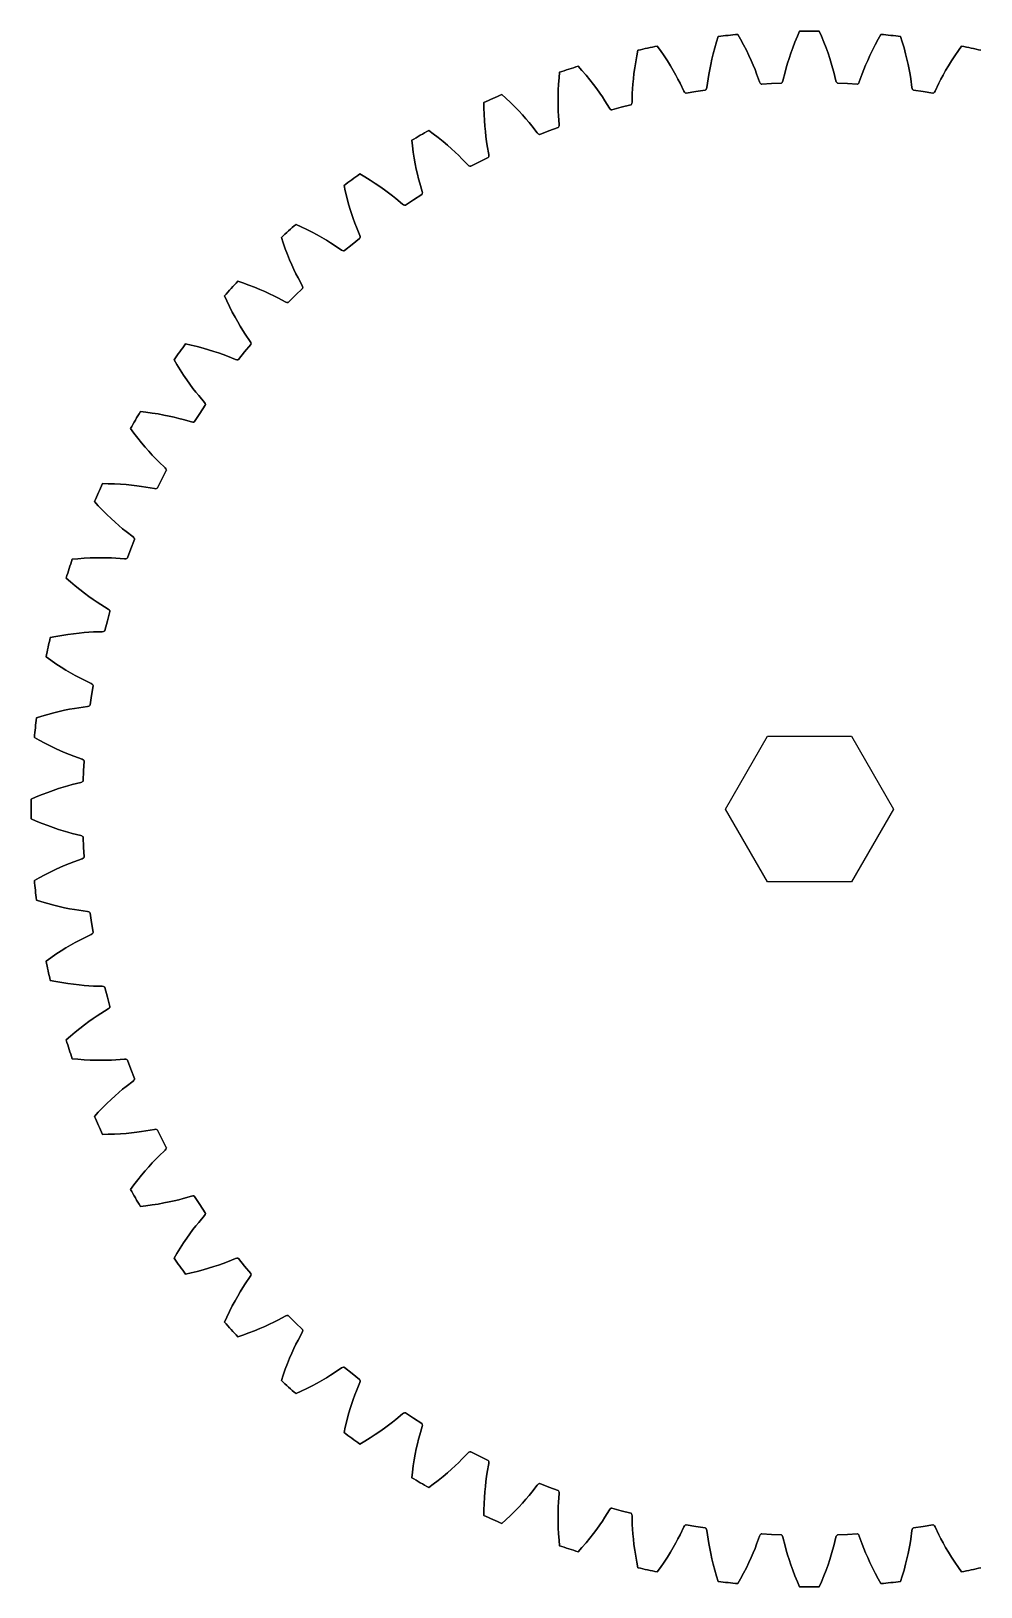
# Model space of a CAD drawing. Header units: millimetres. Extents: x 6 to 165, y 3 to 136.
# Drawn here: x 6.4 to 44.2, y 3.4 to 65.4 of the extents above; entities that cross this region are included whole.
import ezdxf

# ---------------------------------------------------------------- set-up
doc = ezdxf.new("R2010")
doc.units = ezdxf.units.MM
doc.layers.add('layer3', color=7, linetype='Continuous')

msp = doc.modelspace()

# ---------------------------------------------------------------- linework, layer by layer
at = {"color": 1}
msp.add_lwpolyline([(35.699, 31.452), (34.026, 34.35), (35.699, 37.249), (39.045, 37.249), (40.719, 34.35), (39.045, 31.452)], close=True, dxfattribs=at)
at = {"layer": 'layer3', "color": 1}
for points in [[(31.44, 64.572), (31.312, 64.752), (31.44, 64.572), (31.582, 64.363), (31.714, 64.16), (31.835, 63.966), (31.945, 63.78), (32.046, 63.601), (32.136, 63.433), (32.218, 63.273), (32.37, 62.957), (32.396, 62.918), (32.421, 62.893), (32.445, 62.881), (32.462, 62.881), (32.843, 62.944), (33.226, 63.002), (33.242, 63.007), (33.261, 63.026), (33.277, 63.057), (33.29, 63.102), (33.337, 63.451), (33.365, 63.628), (33.399, 63.816), (33.44, 64.017), (33.487, 64.228), (33.542, 64.449), (33.605, 64.683), (33.675, 64.926), (33.741, 65.137), (33.675, 64.926), (33.605, 64.683), (33.542, 64.449), (33.487, 64.228), (33.44, 64.017), (33.399, 63.816), (33.365, 63.628), (33.337, 63.451), (33.29, 63.102), (33.277, 63.057), (33.261, 63.026), (33.242, 63.007), (33.226, 63.002), (32.843, 62.944), (32.462, 62.881), (32.445, 62.881), (32.421, 62.893), (32.396, 62.918), (32.37, 62.957), (32.218, 63.273), (32.136, 63.433), (32.046, 63.601), (31.945, 63.78), (31.835, 63.966), (31.714, 64.16), (31.582, 64.363)], [(34.631, 65.026), (34.523, 65.219), (34.631, 65.026), (34.751, 64.803), (34.861, 64.588), (34.961, 64.383), (35.051, 64.186), (35.133, 63.998), (35.205, 63.821), (35.269, 63.654), (35.387, 63.323), (35.409, 63.282), (35.432, 63.254), (35.454, 63.24), (35.471, 63.238), (35.857, 63.261), (36.243, 63.279), (36.26, 63.282), (36.281, 63.298), (36.3, 63.328), (36.318, 63.372), (36.401, 63.713), (36.447, 63.886), (36.501, 64.069), (36.562, 64.265), (36.631, 64.47), (36.709, 64.685), (36.796, 64.911), (36.892, 65.145), (36.979, 65.348), (36.892, 65.145), (36.796, 64.911), (36.709, 64.685), (36.631, 64.47), (36.562, 64.265), (36.501, 64.069), (36.447, 63.886), (36.401, 63.713), (36.318, 63.372), (36.3, 63.328), (36.281, 63.298), (36.26, 63.282), (36.243, 63.279), (35.857, 63.261), (35.471, 63.238), (35.454, 63.24), (35.432, 63.254), (35.409, 63.282), (35.387, 63.323), (35.269, 63.654), (35.205, 63.821), (35.133, 63.998), (35.051, 64.186), (34.961, 64.383), (34.861, 64.588), (34.751, 64.803)], [(37.853, 65.145), (37.765, 65.348), (37.853, 65.145), (37.949, 64.911), (38.036, 64.685), (38.113, 64.47), (38.182, 64.265), (38.244, 64.069), (38.297, 63.886), (38.344, 63.713), (38.427, 63.372), (38.444, 63.328), (38.464, 63.298), (38.485, 63.282), (38.501, 63.279), (38.887, 63.261), (39.273, 63.238), (39.29, 63.24), (39.313, 63.254), (39.335, 63.282), (39.357, 63.323), (39.475, 63.654), (39.54, 63.821), (39.612, 63.998), (39.693, 64.186), (39.784, 64.383), (39.883, 64.588), (39.993, 64.803), (40.113, 65.026), (40.222, 65.219), (40.113, 65.026), (39.993, 64.803), (39.883, 64.588), (39.784, 64.383), (39.693, 64.186), (39.612, 63.998), (39.54, 63.821), (39.475, 63.654), (39.357, 63.323), (39.335, 63.282), (39.313, 63.254), (39.29, 63.24), (39.273, 63.238), (38.887, 63.261), (38.501, 63.279), (38.485, 63.282), (38.464, 63.298), (38.444, 63.328), (38.427, 63.372), (38.344, 63.713), (38.297, 63.886), (38.244, 64.069), (38.182, 64.265), (38.113, 64.47), (38.036, 64.685), (37.949, 64.911)], [(41.069, 64.926), (41.003, 65.137), (41.069, 64.926), (41.14, 64.683), (41.203, 64.449), (41.257, 64.228), (41.305, 64.017), (41.346, 63.816), (41.38, 63.628), (41.408, 63.451), (41.454, 63.102), (41.467, 63.057), (41.484, 63.026), (41.503, 63.007), (41.519, 63.002), (41.901, 62.944), (42.283, 62.881), (42.299, 62.881), (42.323, 62.893), (42.349, 62.918), (42.375, 62.957), (42.527, 63.273), (42.608, 63.433), (42.699, 63.601), (42.799, 63.78), (42.91, 63.966), (43.03, 64.16), (43.162, 64.363), (43.305, 64.572), (43.433, 64.752), (43.305, 64.572), (43.162, 64.363), (43.03, 64.16), (42.91, 63.966), (42.799, 63.78), (42.699, 63.601), (42.608, 63.433), (42.527, 63.273), (42.375, 62.957), (42.349, 62.918), (42.323, 62.893), (42.299, 62.881), (42.283, 62.881), (41.901, 62.944), (41.519, 63.002), (41.503, 63.007), (41.484, 63.026), (41.467, 63.057), (41.454, 63.102), (41.408, 63.451), (41.38, 63.628), (41.346, 63.816), (41.305, 64.017), (41.257, 64.228), (41.203, 64.449), (41.14, 64.683)], [(28.313, 63.786), (28.167, 63.952), (28.313, 63.786), (28.477, 63.593), (28.629, 63.405), (28.769, 63.225), (28.899, 63.051), (29.018, 62.884), (29.125, 62.726), (29.223, 62.576), (29.407, 62.277), (29.437, 62.241), (29.465, 62.219), (29.49, 62.21), (29.507, 62.212), (29.879, 62.314), (30.254, 62.412), (30.269, 62.418), (30.286, 62.439), (30.299, 62.472), (30.307, 62.518), (30.317, 62.869), (30.327, 63.048), (30.341, 63.239), (30.36, 63.443), (30.385, 63.658), (30.416, 63.884), (30.455, 64.123), (30.5, 64.372), (30.543, 64.589), (30.5, 64.372), (30.455, 64.123), (30.416, 63.884), (30.385, 63.658), (30.36, 63.443), (30.341, 63.239), (30.327, 63.048), (30.317, 62.869), (30.307, 62.518), (30.299, 62.472), (30.286, 62.439), (30.269, 62.418), (30.254, 62.412), (29.879, 62.314), (29.507, 62.212), (29.49, 62.21), (29.465, 62.219), (29.437, 62.241), (29.407, 62.277), (29.223, 62.576), (29.125, 62.726), (29.018, 62.884), (28.899, 63.051), (28.769, 63.225), (28.629, 63.405), (28.477, 63.593)], [(25.286, 62.678), (25.123, 62.828), (25.286, 62.678), (25.469, 62.503), (25.64, 62.332), (25.798, 62.168), (25.945, 62.008), (26.081, 61.855), (26.204, 61.709), (26.317, 61.57), (26.532, 61.291), (26.565, 61.259), (26.595, 61.24), (26.621, 61.233), (26.637, 61.237), (26.997, 61.378), (27.359, 61.514), (27.374, 61.522), (27.389, 61.544), (27.398, 61.579), (27.401, 61.625), (27.375, 61.976), (27.365, 62.155), (27.36, 62.346), (27.358, 62.551), (27.36, 62.767), (27.368, 62.995), (27.38, 63.237), (27.399, 63.489), (27.42, 63.709), (27.399, 63.489), (27.38, 63.237), (27.368, 62.995), (27.36, 62.767), (27.358, 62.551), (27.36, 62.346), (27.365, 62.155), (27.375, 61.976), (27.401, 61.625), (27.398, 61.579), (27.389, 61.544), (27.374, 61.522), (27.359, 61.514), (26.997, 61.378), (26.637, 61.237), (26.621, 61.233), (26.595, 61.24), (26.565, 61.259), (26.532, 61.291), (26.317, 61.57), (26.204, 61.709), (26.081, 61.855), (25.945, 62.008), (25.798, 62.168), (25.64, 62.332), (25.469, 62.503)], [(22.391, 61.26), (22.214, 61.392), (22.391, 61.26), (22.591, 61.105), (22.78, 60.953), (22.954, 60.805), (23.116, 60.662), (23.268, 60.524), (23.406, 60.392), (23.532, 60.265), (23.775, 60.011), (23.812, 59.982), (23.844, 59.966), (23.87, 59.962), (23.886, 59.967), (24.229, 60.145), (24.575, 60.318), (24.588, 60.328), (24.601, 60.352), (24.607, 60.387), (24.605, 60.434), (24.542, 60.779), (24.514, 60.956), (24.488, 61.146), (24.465, 61.349), (24.445, 61.565), (24.428, 61.793), (24.416, 62.034), (24.408, 62.287), (24.406, 62.508), (24.408, 62.287), (24.416, 62.034), (24.428, 61.793), (24.445, 61.565), (24.465, 61.349), (24.488, 61.146), (24.514, 60.956), (24.542, 60.779), (24.605, 60.434), (24.607, 60.387), (24.601, 60.352), (24.588, 60.328), (24.575, 60.318), (24.229, 60.145), (23.886, 59.967), (23.87, 59.962), (23.844, 59.966), (23.812, 59.982), (23.775, 60.011), (23.532, 60.265), (23.406, 60.392), (23.268, 60.524), (23.116, 60.662), (22.954, 60.805), (22.78, 60.953), (22.591, 61.105)], [(19.66, 59.546), (19.47, 59.659), (19.66, 59.546), (19.876, 59.413), (20.079, 59.281), (20.268, 59.153), (20.444, 59.028), (20.609, 58.906), (20.76, 58.789), (20.899, 58.676), (21.167, 58.449), (21.207, 58.424), (21.24, 58.411), (21.267, 58.41), (21.282, 58.417), (21.605, 58.63), (21.931, 58.839), (21.943, 58.85), (21.953, 58.874), (21.955, 58.91), (21.949, 58.956), (21.849, 59.293), (21.803, 59.467), (21.758, 59.652), (21.713, 59.852), (21.671, 60.065), (21.631, 60.289), (21.593, 60.528), (21.559, 60.779), (21.533, 60.999), (21.559, 60.779), (21.593, 60.528), (21.631, 60.289), (21.671, 60.065), (21.713, 59.852), (21.758, 59.652), (21.803, 59.467), (21.849, 59.293), (21.949, 58.956), (21.955, 58.91), (21.953, 58.874), (21.943, 58.85), (21.931, 58.839), (21.605, 58.63), (21.282, 58.417), (21.267, 58.41), (21.24, 58.411), (21.207, 58.424), (21.167, 58.449), (20.899, 58.676), (20.76, 58.789), (20.609, 58.906), (20.444, 59.028), (20.268, 59.153), (20.079, 59.281), (19.876, 59.413)], [(17.124, 57.557), (16.923, 57.649), (17.124, 57.557), (17.352, 57.447), (17.568, 57.337), (17.769, 57.23), (17.957, 57.124), (18.134, 57.019), (18.297, 56.919), (18.447, 56.821), (18.737, 56.623), (18.779, 56.602), (18.814, 56.593), (18.84, 56.595), (18.854, 56.604), (19.153, 56.849), (19.456, 57.09), (19.467, 57.103), (19.474, 57.128), (19.472, 57.164), (19.461, 57.209), (19.327, 57.534), (19.263, 57.702), (19.199, 57.881), (19.133, 58.076), (19.069, 58.283), (19.005, 58.502), (18.943, 58.735), (18.883, 58.981), (18.835, 59.197), (18.883, 58.981), (18.943, 58.735), (19.005, 58.502), (19.069, 58.283), (19.133, 58.076), (19.199, 57.881), (19.263, 57.702), (19.327, 57.534), (19.461, 57.209), (19.472, 57.164), (19.474, 57.128), (19.467, 57.103), (19.456, 57.09), (19.153, 56.849), (18.854, 56.604), (18.84, 56.595), (18.814, 56.593), (18.779, 56.602), (18.737, 56.623), (18.447, 56.821), (18.297, 56.919), (18.134, 57.019), (17.957, 57.124), (17.769, 57.23), (17.568, 57.337), (17.352, 57.447)], [(17.177, 55.093), (16.901, 54.821), (17.177, 55.093), (17.187, 55.106), (17.191, 55.133), (17.186, 55.168), (17.17, 55.212), (17.003, 55.521), (16.922, 55.681), (16.839, 55.853), (16.753, 56.039), (16.668, 56.238), (16.582, 56.449), (16.495, 56.675), (16.41, 56.914), (16.339, 57.123), (16.41, 56.914), (16.495, 56.675), (16.582, 56.449), (16.668, 56.238), (16.753, 56.039), (16.839, 55.853), (16.922, 55.681), (17.003, 55.521), (17.17, 55.212), (17.186, 55.168), (17.191, 55.133), (17.187, 55.106)], [(14.809, 55.313), (14.599, 55.384), (14.809, 55.313), (15.047, 55.228), (15.273, 55.141), (15.485, 55.055), (15.683, 54.969), (15.87, 54.884), (16.042, 54.801), (16.202, 54.72), (16.511, 54.553), (16.555, 54.537), (16.59, 54.531), (16.616, 54.536), (16.63, 54.546), (16.901, 54.821), (16.63, 54.546), (16.616, 54.536), (16.59, 54.531), (16.555, 54.537), (16.511, 54.553), (16.202, 54.72), (16.042, 54.801), (15.87, 54.884), (15.683, 54.969), (15.485, 55.055), (15.273, 55.141), (15.047, 55.228)], [(12.741, 52.84), (12.526, 52.888), (12.741, 52.84), (12.987, 52.78), (13.221, 52.717), (13.44, 52.654), (13.647, 52.589), (13.841, 52.524), (14.021, 52.46), (14.189, 52.395), (14.513, 52.262), (14.559, 52.25), (14.595, 52.249), (14.62, 52.256), (14.632, 52.267), (14.874, 52.569), (15.119, 52.868), (15.128, 52.883), (15.13, 52.909), (15.12, 52.944), (15.1, 52.986), (14.901, 53.276), (14.804, 53.426), (14.703, 53.589), (14.599, 53.765), (14.493, 53.954), (14.386, 54.155), (14.276, 54.371), (14.166, 54.599), (14.074, 54.8), (14.166, 54.599), (14.276, 54.371), (14.386, 54.155), (14.493, 53.954), (14.599, 53.765), (14.703, 53.589), (14.804, 53.426), (14.901, 53.276), (15.1, 52.986), (15.12, 52.944), (15.13, 52.909), (15.128, 52.883), (15.119, 52.868), (14.874, 52.569), (14.632, 52.267), (14.62, 52.256), (14.595, 52.249), (14.559, 52.25), (14.513, 52.262), (14.189, 52.395), (14.021, 52.46), (13.841, 52.524), (13.647, 52.589), (13.44, 52.654), (13.221, 52.717), (12.987, 52.78)], [(10.944, 50.164), (10.724, 50.189), (10.944, 50.164), (11.195, 50.13), (11.434, 50.092), (11.658, 50.052), (11.87, 50.009), (12.071, 49.965), (12.256, 49.919), (12.429, 49.873), (12.766, 49.774), (12.813, 49.768), (12.848, 49.77), (12.873, 49.78), (12.884, 49.792), (13.093, 50.118), (13.305, 50.441), (13.312, 50.456), (13.311, 50.483), (13.299, 50.516), (13.274, 50.556), (13.046, 50.823), (12.934, 50.963), (12.817, 51.114), (12.695, 51.279), (12.569, 51.455), (12.441, 51.644), (12.31, 51.847), (12.177, 52.062), (12.064, 52.253), (12.177, 52.062), (12.31, 51.847), (12.441, 51.644), (12.569, 51.455), (12.695, 51.279), (12.817, 51.114), (12.934, 50.963), (13.046, 50.823), (13.274, 50.556), (13.299, 50.516), (13.311, 50.483), (13.312, 50.456), (13.305, 50.441), (13.093, 50.118), (12.884, 49.792), (12.873, 49.78), (12.848, 49.77), (12.813, 49.768), (12.766, 49.774), (12.429, 49.873), (12.256, 49.919), (12.071, 49.965), (11.87, 50.009), (11.658, 50.052), (11.434, 50.092), (11.195, 50.13)], [(9.436, 47.315), (9.214, 47.317), (9.436, 47.315), (9.689, 47.307), (9.93, 47.295), (10.158, 47.278), (10.373, 47.258), (10.577, 47.235), (10.766, 47.209), (10.943, 47.181), (11.289, 47.118), (11.336, 47.116), (11.371, 47.122), (11.395, 47.134), (11.404, 47.148), (11.578, 47.494), (11.755, 47.837), (11.761, 47.853), (11.757, 47.879), (11.741, 47.911), (11.712, 47.948), (11.458, 48.19), (11.331, 48.317), (11.199, 48.455), (11.06, 48.606), (10.917, 48.769), (10.77, 48.943), (10.618, 49.131), (10.463, 49.332), (10.331, 49.509), (10.463, 49.332), (10.618, 49.131), (10.77, 48.943), (10.917, 48.769), (11.06, 48.606), (11.199, 48.455), (11.331, 48.317), (11.458, 48.19), (11.712, 47.948), (11.741, 47.911), (11.757, 47.879), (11.761, 47.853), (11.755, 47.837), (11.578, 47.494), (11.404, 47.148), (11.395, 47.134), (11.371, 47.122), (11.336, 47.116), (11.289, 47.118), (10.943, 47.181), (10.766, 47.209), (10.577, 47.235), (10.373, 47.258), (10.158, 47.278), (9.93, 47.295), (9.689, 47.307)], [(8.233, 44.324), (8.013, 44.303), (8.233, 44.324), (8.486, 44.342), (8.728, 44.355), (8.955, 44.363), (9.172, 44.365), (9.377, 44.363), (9.568, 44.357), (9.747, 44.348), (10.097, 44.321), (10.144, 44.325), (10.179, 44.334), (10.201, 44.349), (10.209, 44.363), (10.345, 44.725), (10.486, 45.085), (10.49, 45.102), (10.483, 45.128), (10.464, 45.158), (10.431, 45.191), (10.153, 45.406), (10.014, 45.519), (9.868, 45.642), (9.714, 45.778), (9.555, 45.925), (9.391, 46.083), (9.22, 46.254), (9.045, 46.437), (8.895, 46.599), (9.045, 46.437), (9.22, 46.254), (9.391, 46.083), (9.555, 45.925), (9.714, 45.778), (9.868, 45.642), (10.014, 45.519), (10.153, 45.406), (10.431, 45.191), (10.464, 45.158), (10.483, 45.128), (10.49, 45.102), (10.486, 45.085), (10.345, 44.725), (10.209, 44.363), (10.201, 44.349), (10.179, 44.334), (10.144, 44.325), (10.097, 44.321), (9.747, 44.348), (9.568, 44.357), (9.377, 44.363), (9.172, 44.365), (8.955, 44.363), (8.728, 44.355), (8.486, 44.342)], [(7.351, 41.223), (7.134, 41.179), (7.351, 41.223), (7.6, 41.268), (7.839, 41.306), (8.065, 41.337), (8.28, 41.363), (8.484, 41.382), (8.674, 41.396), (8.853, 41.406), (9.205, 41.416), (9.251, 41.424), (9.284, 41.437), (9.304, 41.454), (9.311, 41.469), (9.409, 41.843), (9.511, 42.216), (9.513, 42.233), (9.504, 42.258), (9.482, 42.286), (9.446, 42.316), (9.147, 42.5), (8.996, 42.598), (8.838, 42.705), (8.671, 42.824), (8.498, 42.953), (8.318, 43.093), (8.13, 43.246), (7.936, 43.409), (7.77, 43.556), (7.936, 43.409), (8.13, 43.246), (8.318, 43.093), (8.498, 42.953), (8.671, 42.824), (8.838, 42.705), (8.996, 42.598), (9.147, 42.5), (9.446, 42.316), (9.482, 42.286), (9.504, 42.258), (9.513, 42.233), (9.511, 42.216), (9.409, 41.843), (9.311, 41.469), (9.304, 41.454), (9.284, 41.437), (9.251, 41.424), (9.205, 41.416), (8.853, 41.406), (8.674, 41.396), (8.484, 41.382), (8.28, 41.363), (8.065, 41.337), (7.839, 41.306), (7.6, 41.268)], [(6.797, 38.047), (6.586, 37.981), (6.797, 38.047), (7.04, 38.118), (7.273, 38.181), (7.495, 38.236), (7.706, 38.283), (7.907, 38.324), (8.095, 38.358), (8.272, 38.386), (8.62, 38.433), (8.665, 38.446), (8.697, 38.462), (8.716, 38.481), (8.721, 38.497), (8.779, 38.879), (8.842, 39.261), (8.842, 39.278), (8.83, 39.301), (8.805, 39.327), (8.766, 39.353), (8.449, 39.505), (8.29, 39.586), (8.121, 39.677), (7.943, 39.778), (7.757, 39.888), (7.563, 40.008), (7.36, 40.14), (7.151, 40.283), (6.97, 40.411), (7.151, 40.283), (7.36, 40.14), (7.563, 40.008), (7.757, 39.888), (7.943, 39.778), (8.121, 39.677), (8.29, 39.586), (8.449, 39.505), (8.766, 39.353), (8.805, 39.327), (8.83, 39.301), (8.842, 39.278), (8.842, 39.261), (8.779, 38.879), (8.721, 38.497), (8.716, 38.481), (8.697, 38.462), (8.665, 38.446), (8.62, 38.433), (8.272, 38.386), (8.095, 38.358), (7.907, 38.324), (7.706, 38.283), (7.495, 38.236), (7.273, 38.181), (7.04, 38.118)], [(6.578, 34.831), (6.375, 34.743), (6.578, 34.831), (6.812, 34.927), (7.038, 35.014), (7.252, 35.091), (7.458, 35.161), (7.653, 35.222), (7.837, 35.276), (8.01, 35.322), (8.351, 35.405), (8.395, 35.422), (8.424, 35.442), (8.441, 35.463), (8.444, 35.479), (8.462, 35.866), (8.485, 36.252), (8.483, 36.268), (8.469, 36.291), (8.441, 36.313), (8.4, 36.335), (8.069, 36.453), (7.902, 36.518), (7.725, 36.59), (7.537, 36.672), (7.34, 36.762), (7.135, 36.862), (6.919, 36.972), (6.696, 37.091), (6.503, 37.2), (6.696, 37.091), (6.919, 36.972), (7.135, 36.862), (7.34, 36.762), (7.537, 36.672), (7.725, 36.59), (7.902, 36.518), (8.069, 36.453), (8.4, 36.335), (8.441, 36.313), (8.469, 36.291), (8.483, 36.268), (8.485, 36.252), (8.462, 35.866), (8.444, 35.479), (8.441, 35.463), (8.424, 35.442), (8.395, 35.422), (8.351, 35.405), (8.01, 35.322), (7.837, 35.276), (7.653, 35.222), (7.458, 35.161), (7.252, 35.091), (7.038, 35.014), (6.812, 34.927)], [(6.696, 31.61), (6.503, 31.501), (6.696, 31.61), (6.919, 31.729), (7.135, 31.839), (7.34, 31.939), (7.537, 32.029), (7.725, 32.111), (7.902, 32.183), (8.069, 32.248), (8.4, 32.366), (8.441, 32.388), (8.469, 32.41), (8.483, 32.433), (8.485, 32.449), (8.462, 32.835), (8.444, 33.222), (8.441, 33.238), (8.424, 33.259), (8.395, 33.279), (8.351, 33.296), (8.01, 33.379), (7.837, 33.425), (7.653, 33.479), (7.458, 33.54), (7.252, 33.61), (7.038, 33.687), (6.812, 33.774), (6.578, 33.87), (6.375, 33.958), (6.578, 33.87), (6.812, 33.774), (7.038, 33.687), (7.252, 33.61), (7.458, 33.54), (7.653, 33.479), (7.837, 33.425), (8.01, 33.379), (8.351, 33.296), (8.395, 33.279), (8.424, 33.259), (8.441, 33.238), (8.444, 33.222), (8.462, 32.835), (8.485, 32.449), (8.483, 32.433), (8.469, 32.41), (8.441, 32.388), (8.4, 32.366), (8.069, 32.248), (7.902, 32.183), (7.725, 32.111), (7.537, 32.029), (7.34, 31.939), (7.135, 31.839), (6.919, 31.729)], [(7.151, 28.418), (6.97, 28.29), (7.151, 28.418), (7.36, 28.561), (7.563, 28.692), (7.757, 28.813), (7.943, 28.923), (8.121, 29.024), (8.29, 29.115), (8.449, 29.196), (8.766, 29.348), (8.805, 29.374), (8.83, 29.4), (8.842, 29.423), (8.842, 29.44), (8.779, 29.822), (8.721, 30.204), (8.716, 30.22), (8.697, 30.239), (8.665, 30.255), (8.62, 30.268), (8.272, 30.315), (8.095, 30.343), (7.907, 30.377), (7.706, 30.418), (7.495, 30.465), (7.273, 30.52), (7.04, 30.583), (6.797, 30.654), (6.586, 30.72), (6.797, 30.654), (7.04, 30.583), (7.273, 30.52), (7.495, 30.465), (7.706, 30.418), (7.907, 30.377), (8.095, 30.343), (8.272, 30.315), (8.62, 30.268), (8.665, 30.255), (8.697, 30.239), (8.716, 30.22), (8.721, 30.204), (8.779, 29.822), (8.842, 29.44), (8.842, 29.423), (8.83, 29.4), (8.805, 29.374), (8.766, 29.348), (8.449, 29.196), (8.29, 29.115), (8.121, 29.024), (7.943, 28.923), (7.757, 28.813), (7.563, 28.692), (7.36, 28.561)], [(7.936, 25.292), (7.77, 25.145), (7.936, 25.292), (8.13, 25.455), (8.318, 25.608), (8.498, 25.748), (8.671, 25.877), (8.838, 25.996), (8.996, 26.103), (9.147, 26.201), (9.446, 26.385), (9.482, 26.415), (9.504, 26.443), (9.513, 26.468), (9.511, 26.485), (9.409, 26.858), (9.311, 27.232), (9.304, 27.247), (9.284, 27.264), (9.251, 27.277), (9.205, 27.285), (8.853, 27.295), (8.674, 27.305), (8.484, 27.319), (8.28, 27.338), (8.065, 27.364), (7.839, 27.395), (7.6, 27.433), (7.351, 27.478), (7.134, 27.522), (7.351, 27.478), (7.6, 27.433), (7.839, 27.395), (8.065, 27.364), (8.28, 27.338), (8.484, 27.319), (8.674, 27.305), (8.853, 27.295), (9.205, 27.285), (9.251, 27.277), (9.284, 27.264), (9.304, 27.247), (9.311, 27.232), (9.409, 26.858), (9.511, 26.485), (9.513, 26.468), (9.504, 26.443), (9.482, 26.415), (9.446, 26.385), (9.147, 26.201), (8.996, 26.103), (8.838, 25.996), (8.671, 25.877), (8.498, 25.748), (8.318, 25.608), (8.13, 25.455)], [(9.045, 22.264), (8.895, 22.102), (9.045, 22.264), (9.22, 22.447), (9.391, 22.618), (9.555, 22.776), (9.714, 22.923), (9.868, 23.059), (10.014, 23.182), (10.153, 23.295), (10.431, 23.51), (10.464, 23.543), (10.483, 23.573), (10.49, 23.599), (10.486, 23.616), (10.345, 23.976), (10.209, 24.338), (10.201, 24.352), (10.179, 24.367), (10.144, 24.376), (10.097, 24.38), (9.747, 24.353), (9.568, 24.344), (9.377, 24.338), (9.172, 24.336), (8.955, 24.338), (8.728, 24.346), (8.486, 24.359), (8.233, 24.377), (8.013, 24.398), (8.233, 24.377), (8.486, 24.359), (8.728, 24.346), (8.955, 24.338), (9.172, 24.336), (9.377, 24.338), (9.568, 24.344), (9.747, 24.353), (10.097, 24.38), (10.144, 24.376), (10.179, 24.367), (10.201, 24.352), (10.209, 24.338), (10.345, 23.976), (10.486, 23.616), (10.49, 23.599), (10.483, 23.573), (10.464, 23.543), (10.431, 23.51), (10.153, 23.295), (10.014, 23.182), (9.868, 23.059), (9.714, 22.923), (9.555, 22.776), (9.391, 22.618), (9.22, 22.447)], [(10.463, 19.369), (10.331, 19.192), (10.463, 19.369), (10.618, 19.57), (10.77, 19.758), (10.917, 19.932), (11.06, 20.095), (11.199, 20.246), (11.331, 20.384), (11.458, 20.511), (11.712, 20.753), (11.741, 20.79), (11.757, 20.822), (11.761, 20.848), (11.755, 20.864), (11.578, 21.207), (11.404, 21.553), (11.395, 21.567), (11.371, 21.579), (11.336, 21.585), (11.289, 21.583), (10.943, 21.52), (10.766, 21.492), (10.577, 21.466), (10.373, 21.443), (10.158, 21.423), (9.93, 21.406), (9.689, 21.394), (9.436, 21.386), (9.214, 21.384), (9.436, 21.386), (9.689, 21.394), (9.93, 21.406), (10.158, 21.423), (10.373, 21.443), (10.577, 21.466), (10.766, 21.492), (10.943, 21.52), (11.289, 21.583), (11.336, 21.585), (11.371, 21.579), (11.395, 21.567), (11.404, 21.553), (11.578, 21.207), (11.755, 20.864), (11.761, 20.848), (11.757, 20.822), (11.741, 20.79), (11.712, 20.753), (11.458, 20.511), (11.331, 20.384), (11.199, 20.246), (11.06, 20.095), (10.917, 19.932), (10.77, 19.758), (10.618, 19.57)], [(12.177, 16.639), (12.064, 16.448), (12.177, 16.639), (12.31, 16.854), (12.441, 17.057), (12.569, 17.246), (12.695, 17.422), (12.817, 17.587), (12.934, 17.738), (13.046, 17.878), (13.274, 18.145), (13.299, 18.185), (13.311, 18.218), (13.312, 18.245), (13.305, 18.26), (13.093, 18.583), (12.884, 18.909), (12.873, 18.921), (12.848, 18.931), (12.813, 18.933), (12.766, 18.927), (12.429, 18.828), (12.256, 18.781), (12.071, 18.736), (11.87, 18.692), (11.658, 18.649), (11.434, 18.609), (11.195, 18.571), (10.944, 18.537), (10.724, 18.512), (10.944, 18.537), (11.195, 18.571), (11.434, 18.609), (11.658, 18.649), (11.87, 18.692), (12.071, 18.736), (12.256, 18.781), (12.429, 18.828), (12.766, 18.927), (12.813, 18.933), (12.848, 18.931), (12.873, 18.921), (12.884, 18.909), (13.093, 18.583), (13.305, 18.26), (13.312, 18.245), (13.311, 18.218), (13.299, 18.185), (13.274, 18.145), (13.046, 17.878), (12.934, 17.738), (12.817, 17.587), (12.695, 17.422), (12.569, 17.246), (12.441, 17.057), (12.31, 16.854)], [(14.166, 14.102), (14.074, 13.901), (14.166, 14.102), (14.276, 14.33), (14.386, 14.546), (14.493, 14.747), (14.599, 14.936), (14.703, 15.112), (14.804, 15.275), (14.901, 15.425), (15.1, 15.715), (15.12, 15.757), (15.13, 15.792), (15.128, 15.818), (15.119, 15.833), (14.874, 16.132), (14.632, 16.434), (14.62, 16.445), (14.595, 16.452), (14.559, 16.451), (14.513, 16.439), (14.189, 16.305), (14.021, 16.241), (13.841, 16.177), (13.647, 16.112), (13.44, 16.047), (13.221, 15.984), (12.987, 15.921), (12.741, 15.861), (12.526, 15.813), (12.741, 15.861), (12.987, 15.921), (13.221, 15.984), (13.44, 16.047), (13.647, 16.112), (13.841, 16.177), (14.021, 16.241), (14.189, 16.305), (14.513, 16.439), (14.559, 16.451), (14.595, 16.452), (14.62, 16.445), (14.632, 16.434), (14.874, 16.132), (15.119, 15.833), (15.128, 15.818), (15.13, 15.792), (15.12, 15.757), (15.1, 15.715), (14.901, 15.425), (14.804, 15.275), (14.703, 15.112), (14.599, 14.936), (14.493, 14.747), (14.386, 14.546), (14.276, 14.33)], [(16.41, 11.787), (16.339, 11.578), (16.41, 11.787), (16.495, 12.026), (16.582, 12.252), (16.668, 12.463), (16.753, 12.662), (16.839, 12.848), (16.922, 13.02), (17.003, 13.18), (17.17, 13.489), (17.186, 13.533), (17.191, 13.568), (17.187, 13.595), (17.177, 13.608), (16.901, 13.88), (16.63, 14.155), (16.616, 14.165), (16.59, 14.17), (16.555, 14.164), (16.511, 14.148), (16.202, 13.981), (16.042, 13.9), (15.87, 13.817), (15.683, 13.732), (15.485, 13.646), (15.273, 13.56), (15.047, 13.473), (14.809, 13.388), (14.599, 13.317), (14.809, 13.388), (15.047, 13.473), (15.273, 13.56), (15.485, 13.646), (15.683, 13.732), (15.87, 13.817), (16.042, 13.9), (16.202, 13.981), (16.511, 14.148), (16.555, 14.164), (16.59, 14.17), (16.616, 14.165), (16.63, 14.155), (16.901, 13.88), (17.177, 13.608), (17.187, 13.595), (17.191, 13.568), (17.186, 13.533), (17.17, 13.489), (17.003, 13.18), (16.922, 13.02), (16.839, 12.848), (16.753, 12.662), (16.668, 12.463), (16.582, 12.252), (16.495, 12.026)], [(18.883, 9.72), (18.835, 9.504), (18.883, 9.72), (18.943, 9.966), (19.005, 10.199), (19.069, 10.418), (19.133, 10.625), (19.199, 10.82), (19.263, 10.999), (19.327, 11.167), (19.461, 11.492), (19.472, 11.537), (19.474, 11.573), (19.467, 11.598), (19.456, 11.611), (19.153, 11.852), (18.854, 12.097), (18.84, 12.106), (18.814, 12.108), (18.779, 12.099), (18.737, 12.078), (18.447, 11.88), (18.297, 11.782), (18.134, 11.682), (17.957, 11.577), (17.769, 11.471), (17.568, 11.364), (17.352, 11.254), (17.124, 11.144), (16.923, 11.052), (17.124, 11.144), (17.352, 11.254), (17.568, 11.364), (17.769, 11.471), (17.957, 11.577), (18.134, 11.682), (18.297, 11.782), (18.447, 11.88), (18.737, 12.078), (18.779, 12.099), (18.814, 12.108), (18.84, 12.106), (18.854, 12.097), (19.153, 11.852), (19.456, 11.611), (19.467, 11.598), (19.474, 11.573), (19.472, 11.537), (19.461, 11.492), (19.327, 11.167), (19.263, 10.999), (19.199, 10.82), (19.133, 10.625), (19.069, 10.418), (19.005, 10.199), (18.943, 9.966)], [(21.559, 7.922), (21.533, 7.702), (21.559, 7.922), (21.593, 8.173), (21.631, 8.412), (21.671, 8.636), (21.713, 8.849), (21.758, 9.049), (21.803, 9.234), (21.849, 9.408), (21.949, 9.745), (21.955, 9.791), (21.953, 9.827), (21.943, 9.851), (21.931, 9.862), (21.605, 10.071), (21.282, 10.284), (21.267, 10.291), (21.24, 10.29), (21.207, 10.277), (21.167, 10.252), (20.899, 10.025), (20.76, 9.912), (20.609, 9.795), (20.444, 9.673), (20.268, 9.548), (20.079, 9.42), (19.876, 9.288), (19.66, 9.155), (19.47, 9.042), (19.66, 9.155), (19.876, 9.288), (20.079, 9.42), (20.268, 9.548), (20.444, 9.673), (20.609, 9.795), (20.76, 9.912), (20.899, 10.025), (21.167, 10.252), (21.207, 10.277), (21.24, 10.29), (21.267, 10.291), (21.282, 10.284), (21.605, 10.071), (21.931, 9.862), (21.943, 9.851), (21.953, 9.827), (21.955, 9.791), (21.949, 9.745), (21.849, 9.408), (21.803, 9.234), (21.758, 9.049), (21.713, 8.849), (21.671, 8.636), (21.631, 8.412), (21.593, 8.173)], [(24.408, 6.414), (24.406, 6.193), (24.408, 6.414), (24.416, 6.667), (24.428, 6.908), (24.445, 7.136), (24.465, 7.352), (24.488, 7.555), (24.514, 7.745), (24.542, 7.922), (24.605, 8.267), (24.607, 8.314), (24.601, 8.349), (24.588, 8.373), (24.575, 8.383), (24.229, 8.556), (23.886, 8.734), (23.87, 8.739), (23.844, 8.735), (23.812, 8.719), (23.775, 8.69), (23.532, 8.436), (23.406, 8.309), (23.268, 8.177), (23.116, 8.039), (22.954, 7.895), (22.78, 7.748), (22.591, 7.596), (22.391, 7.441), (22.214, 7.309), (22.391, 7.441), (22.591, 7.596), (22.78, 7.748), (22.954, 7.895), (23.116, 8.039), (23.268, 8.177), (23.406, 8.309), (23.532, 8.436), (23.775, 8.69), (23.812, 8.719), (23.844, 8.735), (23.87, 8.739), (23.886, 8.734), (24.229, 8.556), (24.575, 8.383), (24.588, 8.373), (24.601, 8.349), (24.607, 8.314), (24.605, 8.267), (24.542, 7.922), (24.514, 7.745), (24.488, 7.555), (24.465, 7.352), (24.445, 7.136), (24.428, 6.908), (24.416, 6.667)], [(27.399, 5.212), (27.42, 4.991), (27.399, 5.212), (27.38, 5.464), (27.368, 5.706), (27.36, 5.934), (27.358, 6.15), (27.36, 6.355), (27.365, 6.546), (27.375, 6.725), (27.401, 7.076), (27.398, 7.122), (27.389, 7.157), (27.374, 7.179), (27.359, 7.187), (26.997, 7.323), (26.637, 7.464), (26.621, 7.468), (26.595, 7.461), (26.565, 7.442), (26.532, 7.409), (26.317, 7.131), (26.204, 6.992), (26.081, 6.846), (25.945, 6.693), (25.798, 6.533), (25.64, 6.369), (25.469, 6.198), (25.286, 6.023), (25.123, 5.873), (25.286, 6.023), (25.469, 6.198), (25.64, 6.369), (25.798, 6.533), (25.945, 6.693), (26.081, 6.846), (26.204, 6.992), (26.317, 7.131), (26.532, 7.409), (26.565, 7.442), (26.595, 7.461), (26.621, 7.468), (26.637, 7.464), (26.997, 7.323), (27.359, 7.187), (27.374, 7.179), (27.389, 7.157), (27.398, 7.122), (27.401, 7.076), (27.375, 6.725), (27.365, 6.546), (27.36, 6.355), (27.358, 6.15), (27.36, 5.934), (27.368, 5.706), (27.38, 5.464)], [(30.5, 4.329), (30.543, 4.112), (30.5, 4.329), (30.455, 4.578), (30.416, 4.817), (30.385, 5.043), (30.36, 5.258), (30.341, 5.462), (30.327, 5.653), (30.317, 5.832), (30.307, 6.183), (30.299, 6.229), (30.286, 6.262), (30.269, 6.283), (30.254, 6.289), (29.879, 6.387), (29.507, 6.489), (29.49, 6.491), (29.465, 6.482), (29.437, 6.46), (29.407, 6.424), (29.223, 6.125), (29.125, 5.975), (29.018, 5.817), (28.899, 5.65), (28.769, 5.476), (28.629, 5.296), (28.477, 5.108), (28.313, 4.915), (28.167, 4.749), (28.313, 4.915), (28.477, 5.108), (28.629, 5.296), (28.769, 5.476), (28.899, 5.65), (29.018, 5.817), (29.125, 5.975), (29.223, 6.125), (29.407, 6.424), (29.437, 6.46), (29.465, 6.482), (29.49, 6.491), (29.507, 6.489), (29.879, 6.387), (30.254, 6.289), (30.269, 6.283), (30.286, 6.262), (30.299, 6.229), (30.307, 6.183), (30.317, 5.832), (30.327, 5.653), (30.341, 5.462), (30.36, 5.258), (30.385, 5.043), (30.416, 4.817), (30.455, 4.578)], [(33.675, 3.775), (33.741, 3.564), (33.675, 3.775), (33.605, 4.018), (33.542, 4.252), (33.487, 4.473), (33.44, 4.684), (33.399, 4.885), (33.365, 5.073), (33.337, 5.25), (33.29, 5.599), (33.277, 5.644), (33.261, 5.675), (33.242, 5.694), (33.226, 5.699), (32.843, 5.757), (32.462, 5.82), (32.445, 5.82), (32.421, 5.808), (32.396, 5.783), (32.37, 5.744), (32.218, 5.428), (32.136, 5.268), (32.046, 5.1), (31.945, 4.921), (31.835, 4.735), (31.714, 4.541), (31.582, 4.338), (31.44, 4.129), (31.312, 3.949), (31.44, 4.129), (31.582, 4.338), (31.714, 4.541), (31.835, 4.735), (31.945, 4.921), (32.046, 5.1), (32.136, 5.268), (32.218, 5.428), (32.37, 5.744), (32.396, 5.783), (32.421, 5.808), (32.445, 5.82), (32.462, 5.82), (32.843, 5.757), (33.226, 5.699), (33.242, 5.694), (33.261, 5.675), (33.277, 5.644), (33.29, 5.599), (33.337, 5.25), (33.365, 5.073), (33.399, 4.885), (33.44, 4.684), (33.487, 4.473), (33.542, 4.252), (33.605, 4.018)], [(43.305, 4.129), (43.433, 3.949), (43.305, 4.129), (43.162, 4.338), (43.03, 4.541), (42.91, 4.735), (42.799, 4.921), (42.699, 5.1), (42.608, 5.268), (42.527, 5.428), (42.375, 5.744), (42.349, 5.783), (42.323, 5.808), (42.299, 5.82), (42.283, 5.82), (41.901, 5.757), (41.519, 5.699), (41.503, 5.694), (41.484, 5.675), (41.467, 5.644), (41.454, 5.599), (41.408, 5.25), (41.38, 5.073), (41.346, 4.885), (41.305, 4.684), (41.257, 4.473), (41.203, 4.252), (41.14, 4.018), (41.069, 3.775), (41.003, 3.564), (41.069, 3.775), (41.14, 4.018), (41.203, 4.252), (41.257, 4.473), (41.305, 4.684), (41.346, 4.885), (41.38, 5.073), (41.408, 5.25), (41.454, 5.599), (41.467, 5.644), (41.484, 5.675), (41.503, 5.694), (41.519, 5.699), (41.901, 5.757), (42.283, 5.82), (42.299, 5.82), (42.323, 5.808), (42.349, 5.783), (42.375, 5.744), (42.527, 5.428), (42.608, 5.268), (42.699, 5.1), (42.799, 4.921), (42.91, 4.735), (43.03, 4.541), (43.162, 4.338)], [(36.892, 3.556), (36.979, 3.353), (36.892, 3.556), (36.796, 3.79), (36.709, 4.016), (36.631, 4.231), (36.562, 4.436), (36.501, 4.632), (36.447, 4.815), (36.401, 4.988), (36.318, 5.329), (36.3, 5.373), (36.281, 5.403), (36.26, 5.419), (36.243, 5.422), (35.857, 5.44), (35.471, 5.463), (35.454, 5.461), (35.432, 5.447), (35.409, 5.419), (35.387, 5.378), (35.269, 5.047), (35.205, 4.88), (35.133, 4.703), (35.051, 4.515), (34.961, 4.318), (34.861, 4.113), (34.751, 3.898), (34.631, 3.674), (34.523, 3.482), (34.631, 3.674), (34.751, 3.898), (34.861, 4.113), (34.961, 4.318), (35.051, 4.515), (35.133, 4.703), (35.205, 4.88), (35.269, 5.047), (35.387, 5.378), (35.409, 5.419), (35.432, 5.447), (35.454, 5.461), (35.471, 5.463), (35.857, 5.44), (36.243, 5.422), (36.26, 5.419), (36.281, 5.403), (36.3, 5.373), (36.318, 5.329), (36.401, 4.988), (36.447, 4.815), (36.501, 4.632), (36.562, 4.436), (36.631, 4.231), (36.709, 4.016), (36.796, 3.79)], [(40.113, 3.674), (40.222, 3.482), (40.113, 3.674), (39.993, 3.898), (39.883, 4.113), (39.784, 4.318), (39.693, 4.515), (39.612, 4.703), (39.54, 4.88), (39.475, 5.047), (39.357, 5.378), (39.335, 5.419), (39.313, 5.447), (39.29, 5.461), (39.273, 5.463), (38.887, 5.44), (38.501, 5.422), (38.485, 5.419), (38.464, 5.403), (38.444, 5.373), (38.427, 5.329), (38.344, 4.988), (38.297, 4.815), (38.244, 4.632), (38.182, 4.436), (38.113, 4.231), (38.036, 4.016), (37.949, 3.79), (37.853, 3.556), (37.765, 3.353), (37.853, 3.556), (37.949, 3.79), (38.036, 4.016), (38.113, 4.231), (38.182, 4.436), (38.244, 4.632), (38.297, 4.815), (38.344, 4.988), (38.427, 5.329), (38.444, 5.373), (38.464, 5.403), (38.485, 5.419), (38.501, 5.422), (38.887, 5.44), (39.273, 5.463), (39.29, 5.461), (39.313, 5.447), (39.335, 5.419), (39.357, 5.378), (39.475, 5.047), (39.54, 4.88), (39.612, 4.703), (39.693, 4.515), (39.784, 4.318), (39.883, 4.113), (39.993, 3.898)]]:
    msp.add_lwpolyline(points, close=True, dxfattribs=at)
for points in [[(33.741, 65.137, -0.006336), (34.523, 65.219, 0.006336)], [(36.979, 65.348, -0.006336), (37.765, 65.348, 0.006336)], [(40.222, 65.219, -0.006336), (41.003, 65.137, 0.006336)], [(30.543, 64.589, -0.006336), (31.312, 64.752, 0.006336)], [(43.433, 64.752, -0.006336), (44.201, 64.589, 0.006336)], [(27.42, 63.709, -0.006336), (28.167, 63.952, 0.006336)], [(24.406, 62.508, -0.006336), (25.123, 62.828, 0.006336)], [(21.533, 60.999, -0.006336), (22.214, 61.392, 0.006336)], [(18.835, 59.197, -0.006336), (19.47, 59.659, 0.006336)], [(16.339, 57.123, -0.006336), (16.923, 57.649, 0.006336)], [(14.074, 54.8, -0.006336), (14.599, 55.384, 0.006336)], [(12.064, 52.253, -0.006336), (12.526, 52.888, 0.006336)], [(10.331, 49.509, -0.006336), (10.724, 50.189, 0.006336)], [(8.895, 46.599, -0.006336), (9.214, 47.317, 0.006336)], [(7.77, 43.556, -0.006336), (8.013, 44.303, 0.006336)], [(6.97, 40.411, -0.006336), (7.134, 41.179, 0.006336)], [(6.503, 37.2, -0.006336), (6.586, 37.981, 0.006336)], [(6.375, 33.958, -0.006336), (6.375, 34.743, 0.006336)], [(6.586, 30.72, -0.006336), (6.503, 31.501, 0.006336)], [(7.134, 27.522, -0.006336), (6.97, 28.29, 0.006336)], [(8.013, 24.398, -0.006336), (7.77, 25.145, 0.006336)], [(9.214, 21.384, -0.006336), (8.895, 22.102, 0.006336)], [(10.724, 18.512, -0.006336), (10.331, 19.192, 0.006336)], [(12.526, 15.813, -0.006336), (12.064, 16.448, 0.006336)], [(14.599, 13.317, -0.006336), (14.074, 13.901, 0.006336)], [(16.923, 11.052, -0.006336), (16.339, 11.578, 0.006336)], [(19.47, 9.042, -0.006336), (18.835, 9.504, 0.006336)], [(22.214, 7.309, -0.006336), (21.533, 7.702, 0.006336)], [(25.123, 5.873, -0.006336), (24.406, 6.193, 0.006336)], [(28.167, 4.749, -0.006336), (27.42, 4.991, 0.006336)], [(31.312, 3.949, -0.006336), (30.543, 4.112, 0.006336)], [(44.201, 4.112, -0.006336), (43.433, 3.949, 0.006336)], [(34.523, 3.482, -0.006336), (33.741, 3.564, 0.006336)], [(37.765, 3.353, -0.006336), (36.979, 3.353, 0.006336)], [(41.003, 3.564, -0.006336), (40.222, 3.482, 0.006336)]]:
    msp.add_lwpolyline(points, format="xyb", close=True, dxfattribs=at)

doc.saveas('drawing.dxf')
